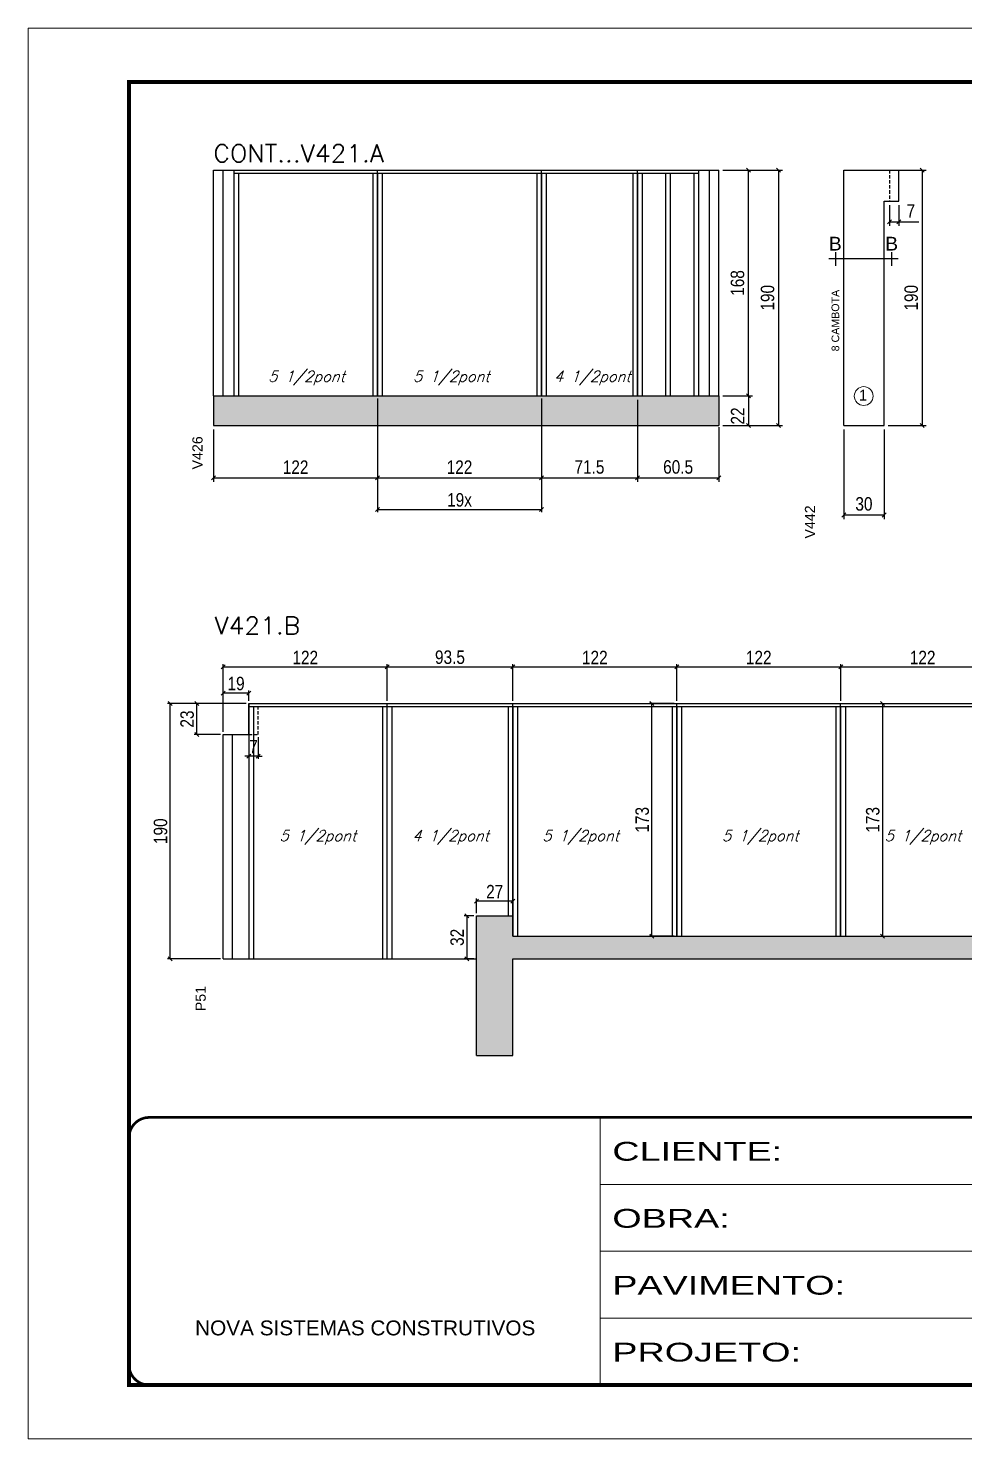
# Model space of a CAD drawing. Extents: x -3394 to 16474, y -5031 to 14397.
# Drawn here: x 7442 to 8139, y 8752 to 9802 of the extents above; entities that cross this region are included whole.
import ezdxf
from ezdxf.enums import TextEntityAlignment as Align

# ---------------------------------------------------------------- set-up
doc = ezdxf.new("R2010")
doc.units = 0
for name, pattern in [('CONTINUO', [0]), ('DASHED', [0.75, 0.5, -0.25]), ('HIDDEN', [0.375, 0.25, -0.125])]:
    doc.linetypes.add(name, pattern=pattern)
doc.layers.get('0').update_dxf_attribs({"linetype": 'CONTINUOUS'})
doc.layers.get('Defpoints').update_dxf_attribs({"linetype": 'CONTINUOUS'})
for name, color, linetype in [('COTA', 241, 'CONTINUOUS'), ('detalhes', 4, 'CONTINUOUS'), ('NOMENCLATURA', 7, 'CONTINUOUS'), ('Painéis', 200, 'CONTINUOUS'), ('SARR_2.2x7', 40, 'CONTINUOUS'), ('SARR_3.5x7', 81, 'CONTINUOUS'), ('texto', 7, 'CONTINUOUS')]:
    doc.layers.add(name, color=color, linetype=linetype)
for name, color, linetype, lineweight in [('Folhas', 255, 'CONTINUOUS', 9), ('NUMERACAO', 7, 'CONTINUOUS', 15), ('SARRAFO DE PRESSAO', 251, 'DASHED', 9), ('Texto Seção', 7, 'CONTINUOUS', 15)]:
    doc.layers.add(name, color=color, linetype=linetype, lineweight=lineweight)
doc.styles.add('ARIAL', font='arial.ttf')
doc.styles.add('COTA TECNICA', font='techl___.ttf', dxfattribs={"height": 10})
doc.styles.add('REGUA-120', font='ROMANS.shx', dxfattribs={"height": 15})
doc.styles.add('ROMANS', font='romans.shx')
doc.styles.add('Tecnologia', font='')
doc.styles.get('Tecnologia').set_extended_font_data('Forgotten Futurist')
doc.dimstyles.new('PAINEL', dxfattribs={"dimtxt": 10, "dimasz": 3, "dimexe": 3, "dimexo": 3, "dimgap": 3, "dimtad": 1, "dimdec": 1, "dimzin": 12, "dimdsep": 46, "dimtxsty": 'COTA TECNICA', "dimblk1": 'OBLIQUE', "dimblk2": 'OBLIQUE', "dimsah": 1, "dimcen": 0.9, "dimclrd": 4, "dimclre": 4, "dimclrt": 240, "dimadec": 1, "dimazin": 3, "dimtfac": 1, "dimtdec": 1, "dimtmove": 0, "dimatfit": 3, "dimfxl": 1, "dimtolj": 1, "dimtzin": 12, "dimarcsym": 0})

# ---------------------------------------------------------------- blocks, each defined once
blk = doc.blocks.new('9999999999')
at = {"color": 30, "linetype": 'CONTINUO'}
for p, q in [((98564.6, 34230.2), (98564.6, 34429.4)), ((98564.6, 34379.6), (99584, 34379.6)), ((98564.6, 34329.8), (99488, 34329.8)), ((98564.6, 34280), (99488, 34280))]:
    blk.add_line(p, q, dxfattribs=at)
at = {"color": 30, "linetype": 'CONTINUO', "const_width": 2}
blk.add_lwpolyline([(99584, 34230.2), (99584, 34414.4, 0.414214), (99569, 34429.4), (98229, 34429.4, 0.414214), (98214, 34414.4), (98214, 34245.2, 0.414214), (98229, 34230.2), (99584, 34230.2)], format="xyb", dxfattribs=at)
at = {"layer": 'Folhas'}
blk.add_lwpolyline([(98139, 34190.2), (99624, 34190.2), (99624, 35240.2), (98139, 35240.2)], close=True, dxfattribs=at)
at = {"layer": 'Folhas', "color": 30, "const_width": 3}
blk.add_lwpolyline([(98214, 34230.2), (99584, 34230.2), (99584, 35200.2), (98214, 35200.2)], close=True, dxfattribs=at)
at = {"color": 7, "linetype": 'Continuous', "ltscale": 5, "style": 'ARIAL'}
blk.add_text('NOVA SISTEMAS CONSTRUTIVOS', height=11.059, dxfattribs=at).set_placement((98263.2, 34267.2))
at = {"layer": 'Folhas', "color": 7, "style": 'Tecnologia', "width": 1.5}
for s, p in [('CLIENTE:', (98573.7, 34397.2)), ('OBRA:', (98573.7, 34347.3)), ('PAVIMENTO:', (98573.7, 34297.5)), ('PROJETO:', (98573.7, 34247.7))]:
    blk.add_text(s, height=14, dxfattribs=at).set_placement(p)
blk = doc.blocks.new('_Oblique')
at = {"color": 0, "linetype": 'ByBlock', "lineweight": -2}
blk.add_line((-0.5, -0.5), (0.5, 0.5), dxfattribs=at)
blk = doc.blocks.new('*D1075')
at = {"layer": 'COTA', "color": 4, "linetype": 'ByBlock', "lineweight": -2, "transparency": 16777216}
for p, q in [((7959.2, 9696.6), (7981.2, 9696.6)), ((7978.2, 9528.6), (7978.2, 9696.6)), ((7959.2, 9528.6), (7981.2, 9528.6))]:
    blk.add_line(p, q, dxfattribs=at)
at = {"layer": 'Defpoints', "color": 0, "linetype": 'ByBlock', "transparency": 16777216}
for p in [(7956.2, 9696.6), (7978.2, 9696.6), (7956.2, 9528.6)]:
    blk.add_point(p, dxfattribs=at)
at = {"layer": 'COTA', "color": 4, "linetype": 'ByBlock', "lineweight": -2, "transparency": 16777216, "xscale": 3, "yscale": 3, "zscale": 3}
for p, rotation in [((7978.2, 9696.6), 90), ((7978.2, 9528.6), 270)]:
    blk.add_blockref('_Oblique', p, dxfattribs=dict(at, rotation=rotation))
at = {"layer": 'COTA', "color": 240, "linetype": 'ByBlock', "transparency": 16777216, "insert": (7970.1, 9612.6), "char_height": 10, "attachment_point": 5, "rotation": 90, "style": 'COTA TECNICA'}
blk.add_mtext('\\A1;168', dxfattribs=at)
blk = doc.blocks.new('*D1076')
at = {"layer": 'COTA', "color": 4, "linetype": 'ByBlock', "lineweight": -2, "transparency": 16777216}
for p, q in [((7959.2, 9528.6), (7981.2, 9528.6)), ((7978.2, 9528.6), (7978.2, 9506.6)), ((7959.2, 9506.6), (7981.2, 9506.6))]:
    blk.add_line(p, q, dxfattribs=at)
at = {"layer": 'Defpoints', "color": 0, "linetype": 'ByBlock', "transparency": 16777216}
for p in [(7956.2, 9528.6), (7956.2, 9506.6), (7978.2, 9506.6)]:
    blk.add_point(p, dxfattribs=at)
at = {"layer": 'COTA', "color": 4, "linetype": 'ByBlock', "lineweight": -2, "transparency": 16777216, "xscale": 3, "yscale": 3, "zscale": 3}
for p, rotation in [((7978.2, 9528.6), 90), ((7978.2, 9506.6), 270)]:
    blk.add_blockref('_Oblique', p, dxfattribs=dict(at, rotation=rotation))
at = {"layer": 'COTA', "color": 240, "linetype": 'ByBlock', "transparency": 16777216, "insert": (7970.2, 9513.6), "char_height": 10, "attachment_point": 5, "rotation": 90, "style": 'COTA TECNICA'}
blk.add_mtext('\\A1;22', dxfattribs=at)
blk = doc.blocks.new('*D1077')
at = {"layer": 'COTA', "color": 4, "linetype": 'ByBlock', "lineweight": -2, "transparency": 16777216}
for p, q in [((7959.2, 9696.6), (8003.7, 9696.6)), ((8000.7, 9696.6), (8000.7, 9506.6)), ((7959.2, 9506.6), (8003.7, 9506.6))]:
    blk.add_line(p, q, dxfattribs=at)
at = {"layer": 'Defpoints', "color": 0, "linetype": 'ByBlock', "transparency": 16777216}
for p in [(7956.2, 9696.6), (7956.2, 9506.6), (8000.7, 9506.6)]:
    blk.add_point(p, dxfattribs=at)
at = {"layer": 'COTA', "color": 4, "linetype": 'ByBlock', "lineweight": -2, "transparency": 16777216, "xscale": 3, "yscale": 3, "zscale": 3}
for p, rotation in [((8000.7, 9696.6), 90), ((8000.7, 9506.6), 270)]:
    blk.add_blockref('_Oblique', p, dxfattribs=dict(at, rotation=rotation))
at = {"layer": 'COTA', "color": 240, "linetype": 'ByBlock', "transparency": 16777216, "insert": (7992.5, 9601.6), "char_height": 10, "attachment_point": 5, "rotation": 90, "style": 'COTA TECNICA'}
blk.add_mtext('\\A1;190', dxfattribs=at)
blk = doc.blocks.new('*D1078')
at = {"layer": 'COTA', "color": 4, "linetype": 'ByBlock', "lineweight": -2, "transparency": 16777216}
for p, q in [((7702.2, 9525.6), (7702.2, 9464.5)), ((7580.2, 9503.6), (7580.2, 9464.5)), ((7580.2, 9467.5), (7702.2, 9467.5))]:
    blk.add_line(p, q, dxfattribs=at)
at = {"layer": 'Defpoints', "color": 0, "linetype": 'ByBlock', "transparency": 16777216}
for p in [(7702.2, 9528.6), (7580.2, 9506.6), (7702.2, 9467.5)]:
    blk.add_point(p, dxfattribs=at)
at = {"layer": 'COTA', "color": 4, "linetype": 'ByBlock', "lineweight": -2, "transparency": 16777216, "xscale": 3, "yscale": 3, "zscale": 3, "rotation": 180}
blk.add_blockref('_Oblique', (7580.2, 9467.5), dxfattribs=at)
at = {"layer": 'COTA', "color": 4, "linetype": 'ByBlock', "lineweight": -2, "transparency": 16777216, "xscale": 3, "yscale": 3, "zscale": 3}
blk.add_blockref('_Oblique', (7702.2, 9467.5), dxfattribs=at)
at = {"layer": 'COTA', "color": 240, "linetype": 'ByBlock', "transparency": 16777216, "insert": (7641.2, 9475.5), "char_height": 10, "attachment_point": 5, "style": 'COTA TECNICA'}
blk.add_mtext('\\A1;122', dxfattribs=at)
blk = doc.blocks.new('*D1079')
at = {"layer": 'COTA', "color": 4, "linetype": 'ByBlock', "lineweight": -2, "transparency": 16777216}
for p, q in [((7702.2, 9525.6), (7702.2, 9464.5)), ((7824.2, 9525.6), (7824.2, 9464.5)), ((7702.2, 9467.5), (7824.2, 9467.5))]:
    blk.add_line(p, q, dxfattribs=at)
at = {"layer": 'Defpoints', "color": 0, "linetype": 'ByBlock', "transparency": 16777216}
for p in [(7702.2, 9528.6), (7824.2, 9528.6), (7824.2, 9467.5)]:
    blk.add_point(p, dxfattribs=at)
at = {"layer": 'COTA', "color": 4, "linetype": 'ByBlock', "lineweight": -2, "transparency": 16777216, "xscale": 3, "yscale": 3, "zscale": 3, "rotation": 180}
blk.add_blockref('_Oblique', (7702.2, 9467.5), dxfattribs=at)
at = {"layer": 'COTA', "color": 4, "linetype": 'ByBlock', "lineweight": -2, "transparency": 16777216, "xscale": 3, "yscale": 3, "zscale": 3}
blk.add_blockref('_Oblique', (7824.2, 9467.5), dxfattribs=at)
at = {"layer": 'COTA', "color": 240, "linetype": 'ByBlock', "transparency": 16777216, "insert": (7763.2, 9475.5), "char_height": 10, "attachment_point": 5, "style": 'COTA TECNICA'}
blk.add_mtext('\\A1;122', dxfattribs=at)
blk = doc.blocks.new('*D1080')
at = {"layer": 'COTA', "color": 4, "linetype": 'ByBlock', "lineweight": -2, "transparency": 16777216}
for p, q in [((7895.7, 9525.6), (7895.7, 9464.5)), ((7956.2, 9505.3), (7956.2, 9464.5)), ((7895.7, 9467.5), (7956.2, 9467.5))]:
    blk.add_line(p, q, dxfattribs=at)
at = {"layer": 'Defpoints', "color": 0, "linetype": 'ByBlock', "transparency": 16777216}
for p in [(7895.7, 9528.6), (7956.2, 9508.3), (7956.2, 9467.5)]:
    blk.add_point(p, dxfattribs=at)
at = {"layer": 'COTA', "color": 4, "linetype": 'ByBlock', "lineweight": -2, "transparency": 16777216, "xscale": 3, "yscale": 3, "zscale": 3, "rotation": 180}
blk.add_blockref('_Oblique', (7895.7, 9467.5), dxfattribs=at)
at = {"layer": 'COTA', "color": 4, "linetype": 'ByBlock', "lineweight": -2, "transparency": 16777216, "xscale": 3, "yscale": 3, "zscale": 3}
blk.add_blockref('_Oblique', (7956.2, 9467.5), dxfattribs=at)
at = {"layer": 'COTA', "color": 240, "linetype": 'ByBlock', "transparency": 16777216, "insert": (7925.9, 9475.6), "char_height": 10, "attachment_point": 5, "style": 'COTA TECNICA'}
blk.add_mtext('\\A1;60.5', dxfattribs=at)
blk = doc.blocks.new('*D1081')
at = {"layer": 'COTA', "color": 4, "linetype": 'ByBlock', "lineweight": -2, "transparency": 16777216}
for p, q in [((7824.2, 9525.6), (7824.2, 9464.5)), ((7895.7, 9525.6), (7895.7, 9464.5)), ((7824.2, 9467.5), (7895.7, 9467.5))]:
    blk.add_line(p, q, dxfattribs=at)
at = {"layer": 'Defpoints', "color": 0, "linetype": 'ByBlock', "transparency": 16777216}
for p in [(7824.2, 9528.6), (7895.7, 9528.6), (7895.7, 9467.5)]:
    blk.add_point(p, dxfattribs=at)
at = {"layer": 'COTA', "color": 4, "linetype": 'ByBlock', "lineweight": -2, "transparency": 16777216, "xscale": 3, "yscale": 3, "zscale": 3, "rotation": 180}
blk.add_blockref('_Oblique', (7824.2, 9467.5), dxfattribs=at)
at = {"layer": 'COTA', "color": 4, "linetype": 'ByBlock', "lineweight": -2, "transparency": 16777216, "xscale": 3, "yscale": 3, "zscale": 3}
blk.add_blockref('_Oblique', (7895.7, 9467.5), dxfattribs=at)
at = {"layer": 'COTA', "color": 240, "linetype": 'ByBlock', "transparency": 16777216, "insert": (7859.9, 9475.6), "char_height": 10, "attachment_point": 5, "style": 'COTA TECNICA'}
blk.add_mtext('\\A1;71.5', dxfattribs=at)
blk = doc.blocks.new('*D1082')
at = {"layer": 'COTA', "color": 4, "linetype": 'Continuous', "lineweight": -2, "transparency": 16777216}
for p, q in [((7702.2, 9526.6), (7702.2, 9442)), ((7824.2, 9526.6), (7824.2, 9442)), ((7702.2, 9444), (7824.2, 9444))]:
    blk.add_line(p, q, dxfattribs=at)
at = {"layer": 'Defpoints', "color": 0, "linetype": 'Continuous', "transparency": 16777216}
for p in [(7702.2, 9528.6), (7824.2, 9528.6), (7824.2, 9444)]:
    blk.add_point(p, dxfattribs=at)
at = {"layer": 'COTA', "color": 4, "linetype": 'Continuous', "lineweight": -2, "transparency": 16777216, "xscale": 3, "yscale": 3, "zscale": 3, "rotation": 180}
blk.add_blockref('_Oblique', (7702.2, 9444), dxfattribs=at)
at = {"layer": 'COTA', "color": 4, "linetype": 'Continuous', "lineweight": -2, "transparency": 16777216, "xscale": 3, "yscale": 3, "zscale": 3}
blk.add_blockref('_Oblique', (7824.2, 9444), dxfattribs=at)
at = {"layer": 'COTA', "color": 240, "linetype": 'Continuous', "transparency": 16777216, "insert": (7763.2, 9451.1), "char_height": 10, "attachment_point": 5, "style": 'COTA TECNICA'}
blk.add_mtext('\\A1;19x', dxfattribs=at)
blk = doc.blocks.new('*D1084')
at = {"layer": 'COTA', "color": 4, "linetype": 'ByBlock', "lineweight": -2, "transparency": 16777216}
for p, q in [((8049.2, 9503.6), (8049.2, 9436.9)), ((8079.2, 9503.6), (8079.2, 9436.9)), ((8049.2, 9439.9), (8079.2, 9439.9))]:
    blk.add_line(p, q, dxfattribs=at)
at = {"layer": 'Defpoints', "color": 0, "linetype": 'ByBlock', "transparency": 16777216}
for p in [(8049.2, 9506.6), (8079.2, 9506.6), (8079.2, 9439.9)]:
    blk.add_point(p, dxfattribs=at)
at = {"layer": 'COTA', "color": 4, "linetype": 'ByBlock', "lineweight": -2, "transparency": 16777216, "xscale": 3, "yscale": 3, "zscale": 3, "rotation": 180}
blk.add_blockref('_Oblique', (8049.2, 9439.9), dxfattribs=at)
at = {"layer": 'COTA', "color": 4, "linetype": 'ByBlock', "lineweight": -2, "transparency": 16777216, "xscale": 3, "yscale": 3, "zscale": 3}
blk.add_blockref('_Oblique', (8079.2, 9439.9), dxfattribs=at)
at = {"layer": 'COTA', "color": 240, "linetype": 'ByBlock', "transparency": 16777216, "insert": (8064.2, 9448.1), "char_height": 10, "attachment_point": 5, "style": 'COTA TECNICA'}
blk.add_mtext('\\A1;30', dxfattribs=at)
blk = doc.blocks.new('*D1083')
at = {"layer": 'COTA', "color": 4, "linetype": 'ByBlock', "lineweight": -2, "transparency": 16777216}
for p, q in [((8082.2, 9696.6), (8110.5, 9696.6)), ((8107.5, 9696.6), (8107.5, 9506.6)), ((8082.2, 9506.6), (8110.5, 9506.6))]:
    blk.add_line(p, q, dxfattribs=at)
at = {"layer": 'Defpoints', "color": 0, "linetype": 'ByBlock', "transparency": 16777216}
for p in [(8079.2, 9696.6), (8079.2, 9506.6), (8107.5, 9506.6)]:
    blk.add_point(p, dxfattribs=at)
at = {"layer": 'COTA', "color": 4, "linetype": 'ByBlock', "lineweight": -2, "transparency": 16777216, "xscale": 3, "yscale": 3, "zscale": 3}
for p, rotation in [((8107.5, 9696.6), 90), ((8107.5, 9506.6), 270)]:
    blk.add_blockref('_Oblique', p, dxfattribs=dict(at, rotation=rotation))
at = {"layer": 'COTA', "color": 240, "linetype": 'ByBlock', "transparency": 16777216, "insert": (8099.4, 9601.6), "char_height": 10, "attachment_point": 5, "rotation": 90, "style": 'COTA TECNICA'}
blk.add_mtext('\\A1;190', dxfattribs=at)
blk = doc.blocks.new('*D1102')
at = {"layer": 'COTA', "color": 4, "linetype": 'ByBlock', "lineweight": -2, "transparency": 16777216}
for p, q in [((8083.2, 9670.6), (8083.2, 9655.1)), ((8090.2, 9670.6), (8090.2, 9655.1)), ((8083.2, 9658.1), (8090.2, 9658.1)), ((8090.2, 9658.1), (8105, 9658.1))]:
    blk.add_line(p, q, dxfattribs=at)
at = {"layer": 'Defpoints', "color": 0, "linetype": 'ByBlock', "transparency": 16777216}
for p in [(8083.2, 9673.6), (8090.2, 9673.6), (8090.2, 9658.1)]:
    blk.add_point(p, dxfattribs=at)
at = {"layer": 'COTA', "color": 4, "linetype": 'ByBlock', "lineweight": -2, "transparency": 16777216, "xscale": 3, "yscale": 3, "zscale": 3, "rotation": 180}
blk.add_blockref('_Oblique', (8083.2, 9658.1), dxfattribs=at)
at = {"layer": 'COTA', "color": 4, "linetype": 'ByBlock', "lineweight": -2, "transparency": 16777216, "xscale": 3, "yscale": 3, "zscale": 3}
blk.add_blockref('_Oblique', (8090.2, 9658.1), dxfattribs=at)
at = {"layer": 'COTA', "color": 240, "linetype": 'ByBlock', "transparency": 16777216, "insert": (8099.1, 9666.2), "char_height": 10, "attachment_point": 5, "style": 'COTA TECNICA'}
blk.add_mtext('\\A1;7', dxfattribs=at)
blk = doc.blocks.new('*D1103')
at = {"layer": 'COTA', "color": 4, "linetype": 'Continuous', "lineweight": -2, "transparency": 16777216}
for p, q in [((7606.4, 9274.5), (7606.4, 9258.3)), ((7613.4, 9274.5), (7613.4, 9258.3)), ((7606.4, 9260.3), (7603.4, 9260.3)), ((7613.4, 9260.3), (7606.4, 9260.3)), ((7613.4, 9260.3), (7616.4, 9260.3))]:
    blk.add_line(p, q, dxfattribs=at)
at = {"layer": 'Defpoints', "color": 0, "linetype": 'Continuous', "transparency": 16777216}
for p in [(7606.4, 9276.5), (7613.4, 9276.5), (7606.4, 9260.3)]:
    blk.add_point(p, dxfattribs=at)
at = {"layer": 'COTA', "color": 4, "linetype": 'Continuous', "lineweight": -2, "transparency": 16777216, "xscale": 3, "yscale": 3, "zscale": 3}
blk.add_blockref('_Oblique', (7606.4, 9260.3), dxfattribs=at)
at = {"layer": 'COTA', "color": 4, "linetype": 'Continuous', "lineweight": -2, "transparency": 16777216, "xscale": 3, "yscale": 3, "zscale": 3, "rotation": 180}
blk.add_blockref('_Oblique', (7613.4, 9260.3), dxfattribs=at)
at = {"layer": 'COTA', "color": 240, "linetype": 'Continuous', "transparency": 16777216, "insert": (7609.9, 9267.4), "char_height": 10, "attachment_point": 5, "style": 'COTA TECNICA'}
blk.add_mtext('\\A1;7', dxfattribs=at)
blk = doc.blocks.new('*D1104')
at = {"layer": 'COTA', "color": 4, "linetype": 'Continuous', "lineweight": -2, "transparency": 16777216}
for p, q in [((7604.4, 9299.5), (7565.8, 9299.5)), ((7567.8, 9276.5), (7567.8, 9299.5)), ((7585.4, 9276.5), (7565.8, 9276.5))]:
    blk.add_line(p, q, dxfattribs=at)
at = {"layer": 'Defpoints', "color": 0, "linetype": 'Continuous', "transparency": 16777216}
for p in [(7567.8, 9299.5), (7606.4, 9299.5), (7587.4, 9276.5)]:
    blk.add_point(p, dxfattribs=at)
at = {"layer": 'COTA', "color": 4, "linetype": 'Continuous', "lineweight": -2, "transparency": 16777216, "xscale": 3, "yscale": 3, "zscale": 3}
for p, rotation in [((7567.8, 9299.5), 90), ((7567.8, 9276.5), 270)]:
    blk.add_blockref('_Oblique', p, dxfattribs=dict(at, rotation=rotation))
at = {"layer": 'COTA', "color": 240, "linetype": 'Continuous', "transparency": 16777216, "insert": (7560.5, 9288), "char_height": 10, "attachment_point": 5, "rotation": 90, "style": 'COTA TECNICA'}
blk.add_mtext('\\A1;23', dxfattribs=at)
blk = doc.blocks.new('*D1105')
at = {"layer": 'COTA', "color": 4, "linetype": 'Continuous', "lineweight": -2, "transparency": 16777216}
for p, q in [((7587.4, 9278.5), (7587.4, 9309.3)), ((7606.4, 9307.3), (7587.4, 9307.3)), ((7606.4, 9301.5), (7606.4, 9309.3))]:
    blk.add_line(p, q, dxfattribs=at)
at = {"layer": 'Defpoints', "color": 0, "linetype": 'Continuous', "transparency": 16777216}
for p in [(7587.4, 9307.3), (7606.4, 9299.5), (7587.4, 9276.5)]:
    blk.add_point(p, dxfattribs=at)
at = {"layer": 'COTA', "color": 4, "linetype": 'Continuous', "lineweight": -2, "transparency": 16777216, "xscale": 3, "yscale": 3, "zscale": 3, "rotation": 180}
blk.add_blockref('_Oblique', (7587.4, 9307.3), dxfattribs=at)
at = {"layer": 'COTA', "color": 4, "linetype": 'Continuous', "lineweight": -2, "transparency": 16777216, "xscale": 3, "yscale": 3, "zscale": 3}
blk.add_blockref('_Oblique', (7606.4, 9307.3), dxfattribs=at)
at = {"layer": 'COTA', "color": 240, "linetype": 'Continuous', "transparency": 16777216, "insert": (7596.9, 9314.4), "char_height": 10, "attachment_point": 5, "style": 'COTA TECNICA'}
blk.add_mtext('\\A1;19', dxfattribs=at)
blk = doc.blocks.new('*D1109')
at = {"layer": 'COTA', "color": 4, "linetype": 'Continuous', "lineweight": -2, "transparency": 16777216}
for p, q in [((7604.4, 9299.5), (7545.8, 9299.5)), ((7547.8, 9109.5), (7547.8, 9299.5)), ((7585.4, 9109.5), (7545.8, 9109.5))]:
    blk.add_line(p, q, dxfattribs=at)
at = {"layer": 'Defpoints', "color": 0, "linetype": 'Continuous', "transparency": 16777216}
for p in [(7547.8, 9299.5), (7606.4, 9299.5), (7587.4, 9109.5)]:
    blk.add_point(p, dxfattribs=at)
at = {"layer": 'COTA', "color": 4, "linetype": 'Continuous', "lineweight": -2, "transparency": 16777216, "xscale": 3, "yscale": 3, "zscale": 3}
for p, rotation in [((7547.8, 9299.5), 90), ((7547.8, 9109.5), 270)]:
    blk.add_blockref('_Oblique', p, dxfattribs=dict(at, rotation=rotation))
at = {"layer": 'COTA', "color": 240, "linetype": 'Continuous', "transparency": 16777216, "insert": (7540.7, 9204.5), "char_height": 10, "attachment_point": 5, "rotation": 90, "style": 'COTA TECNICA'}
blk.add_mtext('\\A1;190', dxfattribs=at)
blk = doc.blocks.new('*D1115')
at = {"layer": 'COTA', "color": 4, "linetype": 'Continuous', "lineweight": -2, "transparency": 16777216}
for p, q in [((7587.4, 9278.5), (7587.4, 9328.8)), ((7587.4, 9326.8), (7709.4, 9326.8)), ((7709.4, 9301.5), (7709.4, 9328.8))]:
    blk.add_line(p, q, dxfattribs=at)
at = {"layer": 'Defpoints', "color": 0, "linetype": 'Continuous', "transparency": 16777216}
for p in [(7709.4, 9326.8), (7709.4, 9299.5), (7587.4, 9276.5)]:
    blk.add_point(p, dxfattribs=at)
at = {"layer": 'COTA', "color": 4, "linetype": 'Continuous', "lineweight": -2, "transparency": 16777216, "xscale": 3, "yscale": 3, "zscale": 3, "rotation": 180}
blk.add_blockref('_Oblique', (7587.4, 9326.8), dxfattribs=at)
at = {"layer": 'COTA', "color": 4, "linetype": 'Continuous', "lineweight": -2, "transparency": 16777216, "xscale": 3, "yscale": 3, "zscale": 3}
blk.add_blockref('_Oblique', (7709.4, 9326.8), dxfattribs=at)
at = {"layer": 'COTA', "color": 240, "linetype": 'Continuous', "transparency": 16777216, "insert": (7648.4, 9333.8), "char_height": 10, "attachment_point": 5, "style": 'COTA TECNICA'}
blk.add_mtext('\\A1;122', dxfattribs=at)
blk = doc.blocks.new('*D1116')
at = {"layer": 'COTA', "color": 4, "linetype": 'Continuous', "lineweight": -2, "transparency": 16777216}
for p, q in [((7709.4, 9301.5), (7709.4, 9328.8)), ((7709.4, 9326.8), (7802.9, 9326.8)), ((7802.9, 9301.5), (7802.9, 9328.8))]:
    blk.add_line(p, q, dxfattribs=at)
at = {"layer": 'Defpoints', "color": 0, "linetype": 'Continuous', "transparency": 16777216}
for p in [(7802.9, 9326.8), (7709.4, 9299.5), (7802.9, 9299.5)]:
    blk.add_point(p, dxfattribs=at)
at = {"layer": 'COTA', "color": 4, "linetype": 'Continuous', "lineweight": -2, "transparency": 16777216, "xscale": 3, "yscale": 3, "zscale": 3, "rotation": 180}
blk.add_blockref('_Oblique', (7709.4, 9326.8), dxfattribs=at)
at = {"layer": 'COTA', "color": 4, "linetype": 'Continuous', "lineweight": -2, "transparency": 16777216, "xscale": 3, "yscale": 3, "zscale": 3}
blk.add_blockref('_Oblique', (7802.9, 9326.8), dxfattribs=at)
at = {"layer": 'COTA', "color": 240, "linetype": 'Continuous', "transparency": 16777216, "insert": (7756.1, 9334), "char_height": 10, "attachment_point": 5, "style": 'COTA TECNICA'}
blk.add_mtext('\\A1;93.5', dxfattribs=at)
blk = doc.blocks.new('*D1117')
at = {"layer": 'COTA', "color": 4, "linetype": 'Continuous', "lineweight": -2, "transparency": 16777216}
for p, q in [((7802.9, 9301.5), (7802.9, 9328.8)), ((7802.9, 9326.8), (7924.9, 9326.8)), ((7924.9, 9301.5), (7924.9, 9328.8))]:
    blk.add_line(p, q, dxfattribs=at)
at = {"layer": 'Defpoints', "color": 0, "linetype": 'Continuous', "transparency": 16777216}
for p in [(7924.9, 9326.8), (7802.9, 9299.5), (7924.9, 9299.5)]:
    blk.add_point(p, dxfattribs=at)
at = {"layer": 'COTA', "color": 4, "linetype": 'Continuous', "lineweight": -2, "transparency": 16777216, "xscale": 3, "yscale": 3, "zscale": 3, "rotation": 180}
blk.add_blockref('_Oblique', (7802.9, 9326.8), dxfattribs=at)
at = {"layer": 'COTA', "color": 4, "linetype": 'Continuous', "lineweight": -2, "transparency": 16777216, "xscale": 3, "yscale": 3, "zscale": 3}
blk.add_blockref('_Oblique', (7924.9, 9326.8), dxfattribs=at)
at = {"layer": 'COTA', "color": 240, "linetype": 'Continuous', "transparency": 16777216, "insert": (7863.9, 9333.8), "char_height": 10, "attachment_point": 5, "style": 'COTA TECNICA'}
blk.add_mtext('\\A1;122', dxfattribs=at)
blk = doc.blocks.new('*D1118')
at = {"layer": 'COTA', "color": 4, "linetype": 'Continuous', "lineweight": -2, "transparency": 16777216}
for p, q in [((7924.9, 9301.5), (7924.9, 9328.8)), ((7924.9, 9326.8), (8046.9, 9326.8)), ((8046.9, 9301.5), (8046.9, 9328.8))]:
    blk.add_line(p, q, dxfattribs=at)
at = {"layer": 'Defpoints', "color": 0, "linetype": 'Continuous', "transparency": 16777216}
for p in [(8046.9, 9326.8), (7924.9, 9299.5), (8046.9, 9299.5)]:
    blk.add_point(p, dxfattribs=at)
at = {"layer": 'COTA', "color": 4, "linetype": 'Continuous', "lineweight": -2, "transparency": 16777216, "xscale": 3, "yscale": 3, "zscale": 3, "rotation": 180}
blk.add_blockref('_Oblique', (7924.9, 9326.8), dxfattribs=at)
at = {"layer": 'COTA', "color": 4, "linetype": 'Continuous', "lineweight": -2, "transparency": 16777216, "xscale": 3, "yscale": 3, "zscale": 3}
blk.add_blockref('_Oblique', (8046.9, 9326.8), dxfattribs=at)
at = {"layer": 'COTA', "color": 240, "linetype": 'Continuous', "transparency": 16777216, "insert": (7985.9, 9333.8), "char_height": 10, "attachment_point": 5, "style": 'COTA TECNICA'}
blk.add_mtext('\\A1;122', dxfattribs=at)
blk = doc.blocks.new('*D1119')
at = {"layer": 'COTA', "color": 4, "linetype": 'Continuous', "lineweight": -2, "transparency": 16777216}
for p, q in [((8046.9, 9301.5), (8046.9, 9328.8)), ((8046.9, 9326.8), (8168.9, 9326.8)), ((8168.9, 9301.5), (8168.9, 9328.8))]:
    blk.add_line(p, q, dxfattribs=at)
at = {"layer": 'Defpoints', "color": 0, "linetype": 'Continuous', "transparency": 16777216}
for p in [(8168.9, 9326.8), (8046.9, 9299.5), (8168.9, 9299.5)]:
    blk.add_point(p, dxfattribs=at)
at = {"layer": 'COTA', "color": 4, "linetype": 'Continuous', "lineweight": -2, "transparency": 16777216, "xscale": 3, "yscale": 3, "zscale": 3, "rotation": 180}
blk.add_blockref('_Oblique', (8046.9, 9326.8), dxfattribs=at)
at = {"layer": 'COTA', "color": 4, "linetype": 'Continuous', "lineweight": -2, "transparency": 16777216, "xscale": 3, "yscale": 3, "zscale": 3}
blk.add_blockref('_Oblique', (8168.9, 9326.8), dxfattribs=at)
at = {"layer": 'COTA', "color": 240, "linetype": 'Continuous', "transparency": 16777216, "insert": (8107.9, 9333.8), "char_height": 10, "attachment_point": 5, "style": 'COTA TECNICA'}
blk.add_mtext('\\A1;122', dxfattribs=at)
blk = doc.blocks.new('*D1130')
at = {"layer": 'COTA', "color": 4, "linetype": 'Continuous', "lineweight": -2, "transparency": 16777216}
for p, q in [((8048.9, 9299.5), (8080, 9299.5)), ((8078, 9299.5), (8078, 9126.5)), ((8048.9, 9126.5), (8080, 9126.5))]:
    blk.add_line(p, q, dxfattribs=at)
at = {"layer": 'Defpoints', "color": 0, "linetype": 'Continuous', "transparency": 16777216}
for p in [(8046.9, 9299.5), (8046.9, 9126.5), (8078, 9126.5)]:
    blk.add_point(p, dxfattribs=at)
at = {"layer": 'COTA', "color": 4, "linetype": 'Continuous', "lineweight": -2, "transparency": 16777216, "xscale": 3, "yscale": 3, "zscale": 3}
for p, rotation in [((8078, 9299.5), 90), ((8078, 9126.5), 270)]:
    blk.add_blockref('_Oblique', p, dxfattribs=dict(at, rotation=rotation))
at = {"layer": 'COTA', "color": 240, "linetype": 'Continuous', "transparency": 16777216, "insert": (8070.8, 9213), "char_height": 10, "attachment_point": 5, "rotation": 90, "style": 'COTA TECNICA'}
blk.add_mtext('\\A1;173', dxfattribs=at)
blk = doc.blocks.new('*D1133')
at = {"layer": 'COTA', "color": 4, "linetype": 'Continuous', "lineweight": -2, "transparency": 16777216}
for p, q in [((7773.9, 9141.5), (7766.7, 9141.5)), ((7768.7, 9141.5), (7768.7, 9109.5)), ((7773.9, 9109.5), (7766.7, 9109.5))]:
    blk.add_line(p, q, dxfattribs=at)
at = {"layer": 'Defpoints', "color": 0, "linetype": 'Continuous', "transparency": 16777216}
for p in [(7775.9, 9141.5), (7768.7, 9109.5), (7775.9, 9109.5)]:
    blk.add_point(p, dxfattribs=at)
at = {"layer": 'COTA', "color": 4, "linetype": 'Continuous', "lineweight": -2, "transparency": 16777216, "xscale": 3, "yscale": 3, "zscale": 3}
for p, rotation in [((7768.7, 9141.5), 90), ((7768.7, 9109.5), 270)]:
    blk.add_blockref('_Oblique', p, dxfattribs=dict(at, rotation=rotation))
at = {"layer": 'COTA', "color": 240, "linetype": 'Continuous', "transparency": 16777216, "insert": (7761.5, 9125.5), "char_height": 10, "attachment_point": 5, "rotation": 90, "style": 'COTA TECNICA'}
blk.add_mtext('\\A1;32', dxfattribs=at)
blk = doc.blocks.new('*D1134')
at = {"layer": 'COTA', "color": 4, "linetype": 'Continuous', "lineweight": -2, "transparency": 16777216}
for p, q in [((7775.9, 9143.5), (7775.9, 9154.4)), ((7802.9, 9152.4), (7775.9, 9152.4)), ((7802.9, 9143.5), (7802.9, 9154.4))]:
    blk.add_line(p, q, dxfattribs=at)
at = {"layer": 'Defpoints', "color": 0, "linetype": 'Continuous', "transparency": 16777216}
for p in [(7775.9, 9152.4), (7775.9, 9141.5), (7802.9, 9141.5)]:
    blk.add_point(p, dxfattribs=at)
at = {"layer": 'COTA', "color": 4, "linetype": 'Continuous', "lineweight": -2, "transparency": 16777216, "xscale": 3, "yscale": 3, "zscale": 3, "rotation": 180}
blk.add_blockref('_Oblique', (7775.9, 9152.4), dxfattribs=at)
at = {"layer": 'COTA', "color": 4, "linetype": 'Continuous', "lineweight": -2, "transparency": 16777216, "xscale": 3, "yscale": 3, "zscale": 3}
blk.add_blockref('_Oblique', (7802.9, 9152.4), dxfattribs=at)
at = {"layer": 'COTA', "color": 240, "linetype": 'Continuous', "transparency": 16777216, "insert": (7789.4, 9159.5), "char_height": 10, "attachment_point": 5, "style": 'COTA TECNICA'}
blk.add_mtext('\\A1;27', dxfattribs=at)
blk = doc.blocks.new('*D1135')
at = {"layer": 'COTA', "color": 4, "linetype": 'Continuous', "lineweight": -2, "transparency": 16777216}
for p, q in [((7922.9, 9299.5), (7904.4, 9299.5)), ((7906.4, 9126.5), (7906.4, 9299.5)), ((7922.9, 9126.5), (7904.4, 9126.5))]:
    blk.add_line(p, q, dxfattribs=at)
at = {"layer": 'Defpoints', "color": 0, "linetype": 'Continuous', "transparency": 16777216}
for p in [(7906.4, 9299.5), (7924.9, 9299.5), (7924.9, 9126.5)]:
    blk.add_point(p, dxfattribs=at)
at = {"layer": 'COTA', "color": 4, "linetype": 'Continuous', "lineweight": -2, "transparency": 16777216, "xscale": 3, "yscale": 3, "zscale": 3}
for p, rotation in [((7906.4, 9299.5), 90), ((7906.4, 9126.5), 270)]:
    blk.add_blockref('_Oblique', p, dxfattribs=dict(at, rotation=rotation))
at = {"layer": 'COTA', "color": 240, "linetype": 'Continuous', "transparency": 16777216, "insert": (7899.2, 9213), "char_height": 10, "attachment_point": 5, "rotation": 90, "style": 'COTA TECNICA'}
blk.add_mtext('\\A1;173', dxfattribs=at)

msp = doc.modelspace()

# ---------------------------------------------------------------- hatches: boundary and pattern name
at = {"layer": 'COTA', "linetype": 'Continuous'}
h = msp.add_hatch(dxfattribs=at)
h.set_pattern_fill('AR-CONC', color=256, scale=0.05)
h.set_pattern_definition([(50, (-516.978, 61.617), (9.1092334, -0.7969543), [0.9525, -10.4775]), (355, (-516.978, 61.617), (-1.762171, 9.552842), [0.762, -8.382029]), (100.451445, (-516.219, 61.55), (7.3470624, 8.7558876), [0.8095004, -8.904512]), (46.1842, (-516.978, 64.157), (13.553952, -2.102116), [1.42875, -15.71625]), (96.63556, (-515.848, 63.982), (11.870207, 12.371306), [1.214251, -13.35678]), (351.18415, (-516.978, 64.157), (11.870207, 12.371306), [1.142998, -12.572987]), (21, (-515.708, 63.522), (7.5807196, -5.11326), [0.9525, -10.4775]), (326, (-515.708, 63.522), (3.0901014, 9.209398), [0.762, -8.382]), (71.451445, (-515.076, 63.096), (10.670821, 4.0961384), [0.8095004, -8.904497]), (37.5, (-516.9777, 61.6167), (0.1544302, 4.22775194), [0, -8.2804, 0, -8.509, 0, -8.41375]), (7.5, (-516.9777, 61.6167), (3.3409831, 5.0090287), [0, -4.8514, 0, -8.0899, 0, -3.20675]), (327.5, (-519.81, 61.6167), (6.7795298, -0.2864372), [0, -3.175, 0, -9.906, 0, -13.1445]), (317.5, (-521.08, 61.6167), (7.406459, 1.2713246), [0, -4.1275, 0, -6.5786, 0, -9.3345])])
h.paths.add_polyline_path([(7580.18, 9528.58), (7580.18, 9506.58), (7956.18, 9506.58), (7956.18, 9528.58)])
h = msp.add_hatch(dxfattribs=at)
h.set_pattern_fill('AR-CONC', color=256, scale=0.05)
h.paths.add_polyline_path([(7802.87, 9109.47), (8191.87, 9109.47), (8191.87, 9087.47), (8218.87, 9087.47), (8218.87, 9109.47), (8218.87, 9124.47), (8561.97, 9124.47), (8561.97, 9109.47), (8561.97, 9087.47), (8588.97, 9087.47), (8588.97, 9141.47), (8561.97, 9141.47), (8191.87, 9141.47), (8191.87, 9126.47), (7802.87, 9126.47), (7802.87, 9141.47), (7775.87, 9141.47), (7775.87, 9109.47), (7775.87, 9037.47), (7802.87, 9037.47)])

# ---------------------------------------------------------------- linework, layer by layer
at = {"layer": 'COTA', "linetype": 'ByBlock'}
for p, q in [((7580.18, 9528.58), (7580.18, 9506.58)), ((7956.18, 9528.58), (7956.18, 9506.58)), ((7580.18, 9506.58), (7956.18, 9506.58)), ((7802.87, 9109.47), (8191.87, 9109.47))]:
    msp.add_line(p, q, dxfattribs=at)
at = {"layer": 'COTA', "linetype": 'Continuous'}
for p, q in [((7775.87, 9037.47), (7775.87, 9109.47)), ((7802.87, 9037.47), (7802.87, 9109.47)), ((7775.87, 9037.47), (7802.87, 9037.47))]:
    msp.add_line(p, q, dxfattribs=at)
at = {"layer": 'detalhes', "color": 7}
for p, q in [((8089.63, 9630.46), (8038.08, 9630.46)), ((8043.08, 9635.46), (8043.08, 9625.46)), ((8084.63, 9635.46), (8084.63, 9625.46))]:
    msp.add_line(p, q, dxfattribs=at)
at = {"layer": 'NUMERACAO', "color": 1}
msp.add_circle((8064.03, 9528.44), 7, dxfattribs=at)
at = {"layer": 'Painéis', "linetype": 'ByBlock'}
for p, q in [((7580.18, 9696.58), (7956.18, 9696.58)), ((7580.18, 9528.58), (7580.18, 9696.58)), ((7702.18, 9528.58), (7702.18, 9696.58)), ((7824.18, 9528.58), (7824.18, 9696.58)), ((7895.68, 9528.58), (7895.68, 9696.58)), ((7956.18, 9528.58), (7956.18, 9696.58)), ((8049.22, 9696.58), (8090.22, 9696.58)), ((8049.22, 9506.58), (8049.22, 9696.58)), ((8090.22, 9673.58), (8090.22, 9696.58)), ((8079.22, 9506.58), (8079.22, 9673.58)), ((8079.22, 9673.58), (8090.22, 9673.58)), ((7580.18, 9528.58), (7956.18, 9528.58)), ((8049.22, 9506.58), (8079.22, 9506.58)), ((7606.37, 9299.47), (8656.87, 9299.47)), ((7606.37, 9276.47), (7606.37, 9299.47)), ((7709.37, 9109.47), (7709.37, 9299.47)), ((7802.87, 9126.47), (7802.87, 9299.47)), ((7924.87, 9126.47), (7924.87, 9299.47)), ((8046.87, 9126.47), (8046.87, 9299.47)), ((7587.37, 9276.47), (7606.37, 9276.47)), ((7587.37, 9109.47), (7587.37, 9276.47)), ((7775.87, 9141.47), (7802.87, 9141.47)), ((7775.87, 9109.47), (7775.87, 9141.47)), ((7802.87, 9126.47), (7802.87, 9141.47)), ((7802.87, 9126.47), (8191.87, 9126.47)), ((7587.37, 9109.47), (7775.87, 9109.47))]:
    msp.add_line(p, q, dxfattribs=at)
at = {"layer": 'SARR_2.2x7', "linetype": 'Continuous'}
for p, q in [((7587.18, 9528.58), (7587.18, 9696.58)), ((7595.18, 9694.38), (7702.18, 9694.38)), ((7702.18, 9694.38), (7824.18, 9694.38)), ((7824.18, 9694.38), (7895.68, 9694.38)), ((7895.68, 9694.38), (7941.18, 9694.38)), ((7949.18, 9528.58), (7949.18, 9696.58)), ((7606.37, 9297.27), (7709.37, 9297.27)), ((7709.37, 9297.27), (7802.87, 9297.27)), ((7802.87, 9297.27), (7924.87, 9297.27)), ((7924.87, 9297.27), (8046.87, 9297.27)), ((8046.87, 9297.27), (8168.87, 9297.27)), ((7594.37, 9109.47), (7594.37, 9276.47))]:
    msp.add_line(p, q, dxfattribs=at)
at = {"layer": 'SARR_2.2x7', "linetype": 'HIDDEN', "ltscale": 10}
for p, q in [((8083.22, 9696.58), (8083.22, 9673.58)), ((7613.37, 9276.47), (7613.37, 9299.47)), ((7606.37, 9276.47), (7613.37, 9276.47))]:
    msp.add_line(p, q, dxfattribs=at)
at = {"layer": 'SARR_3.5x7'}
for p, q in [((7595.18, 9696.58), (7595.18, 9528.58)), ((7598.68, 9694.38), (7598.68, 9528.58)), ((7698.68, 9694.38), (7698.68, 9528.58)), ((7702.18, 9694.38), (7702.18, 9528.58)), ((7705.68, 9694.38), (7705.68, 9528.58)), ((7820.68, 9694.38), (7820.68, 9528.58)), ((7824.18, 9694.38), (7824.18, 9528.58)), ((7827.68, 9694.38), (7827.68, 9528.58)), ((7892.18, 9694.38), (7892.18, 9528.58)), ((7895.68, 9694.38), (7895.68, 9528.58)), ((7899.18, 9694.38), (7899.18, 9528.58)), ((7916.39, 9694.38), (7916.39, 9528.58)), ((7919.89, 9694.38), (7919.89, 9528.58)), ((7937.68, 9694.38), (7937.68, 9528.58)), ((7941.18, 9696.58), (7941.18, 9528.58)), ((7595.18, 9528.58), (7598.68, 9528.58)), ((7698.68, 9528.58), (7702.18, 9528.58)), ((7702.18, 9528.58), (7705.68, 9528.58)), ((7820.68, 9528.58), (7824.18, 9528.58)), ((7824.18, 9528.58), (7827.68, 9528.58)), ((7892.18, 9528.58), (7895.68, 9528.58)), ((7895.68, 9528.58), (7899.18, 9528.58)), ((7937.68, 9528.58), (7941.18, 9528.58)), ((8060.72, 9506.58), (8064.22, 9506.58)), ((8064.22, 9506.58), (8067.72, 9506.58)), ((7606.37, 9299.47), (7606.37, 9109.47)), ((7609.87, 9297.27), (7609.87, 9109.47)), ((7705.87, 9297.27), (7705.87, 9109.47)), ((7712.87, 9297.27), (7712.87, 9109.47)), ((7799.37, 9297.27), (7799.37, 9141.47)), ((7802.87, 9297.27), (7802.87, 9126.47)), ((7806.37, 9297.27), (7806.37, 9126.47)), ((7921.37, 9297.27), (7921.37, 9126.47)), ((7924.87, 9297.27), (7924.87, 9126.47)), ((7928.37, 9297.27), (7928.37, 9126.47)), ((8043.37, 9297.27), (8043.37, 9126.47)), ((8046.87, 9297.27), (8046.87, 9126.47)), ((8050.37, 9297.27), (8050.37, 9126.47)), ((7802.87, 9126.47), (7806.37, 9126.47)), ((8043.37, 9126.47), (8046.87, 9126.47)), ((8046.87, 9126.47), (8050.37, 9126.47)), ((7606.37, 9109.47), (7609.87, 9109.47))]:
    msp.add_line(p, q, dxfattribs=at)

# ---------------------------------------------------------------- block references
at = {"layer": 'SARRAFO DE PRESSAO', "color": 6, "linetype": 'ByBlock'}
msp.add_blockref('9999999999', (-90696.77, -25437.95), dxfattribs=at)

# ---------------------------------------------------------------- texts
at = {"layer": 'detalhes', "color": 0, "linetype": 'Continuous', "style": 'ARIAL'}
for p in [(8042.88, 9641.87), (8084.83, 9641.87)]:
    msp.add_text('B', height=10.22, dxfattribs=at).set_placement(p, align=Align.MIDDLE_CENTER)
at = {"layer": 'NOMENCLATURA', "linetype": 'Continuous', "style": 'ARIAL'}
for s, height, p in [('8 CAMBOTA', 5.675, (8045.78, 9561.71)), ('V426', 7.567, (7571.94, 9473.82)), ('V442', 7.567, (8027.82, 9422.36)), ('P51', 7.567, (7574.32, 9070.53))]:
    msp.add_text(s, height=height, rotation=90, dxfattribs=at).set_placement(p)
at = {"layer": 'NUMERACAO', "color": 7, "style": 'ARIAL'}
msp.add_text('1', height=8, dxfattribs=at).set_placement((8063.54, 9529.08), align=Align.MIDDLE_CENTER)
at = {"layer": 'texto', "color": 2, "char_height": 8, "attachment_point": 5, "style": 'ROMANS'}
for s, insert in [('{\\Q19;\\C256;5 1/2pont}', (7649.36, 9541.8)), ('{\\Q19;\\C256;5 1/2pont}', (7757.11, 9541.8)), ('{\\Q19;\\C256;4 1/2pont}', (7862.09, 9541.8)), ('{\\Q19;\\C256;5 1/2pont}', (7657.76, 9199.86)), ('{\\Q19;\\C256;4 1/2pont}', (7756.53, 9199.86)), ('{\\Q19;\\C256;5 1/2pont}', (7853.38, 9199.86)), ('{\\Q19;\\C256;5 1/2pont}', (7987.12, 9199.86)), ('{\\Q19;\\C256;5 1/2pont}', (8108.12, 9199.86))]:
    msp.add_mtext(s, dxfattribs=dict(at, insert=insert))
at = {"layer": 'Texto Seção', "style": 'REGUA-120', "width": 1.05}
for s, p in [('CONT...V421.A', (7580.09, 9702.57)), ('V421.B', (7580.89, 9351.08))]:
    msp.add_text(s, height=13, dxfattribs=at).set_placement(p)

# ---------------------------------------------------------------- dimensions: what is measured, and where the dimension line sits
at = {"layer": 'COTA', "linetype": 'ByBlock'}
for base, p1, p2, angle, picture, middle in [((7978.18, 9696.58), (7956.18, 9528.58), (7956.18, 9696.58), 90, '*D1075', (7970.06, 9612.58)), ((8000.68, 9506.58), (7956.18, 9696.58), (7956.18, 9506.58), 270, '*D1077', (7992.55, 9601.58)), ((8107.5, 9506.58), (8079.22, 9696.58), (8079.22, 9506.58), 90, '*D1083', (8099.37, 9601.58)), ((8090.22, 9658.12), (8083.22, 9673.58), (8090.22, 9673.58), 180, '*D1102', (8099.09, 9666.19))]:
    dim = msp.add_linear_dim(base=base, p1=p1, p2=p2, angle=angle, dimstyle='PAINEL', dxfattribs=at)
    dim.commit()
    dim.dimension.update_dxf_attribs({"geometry": picture, "text_midpoint": middle})
for base, p1, p2, picture, middle in [((7702.18, 9467.47), (7580.18, 9506.58), (7702.18, 9528.58), '*D1078', (7641.18, 9475.53)), ((7895.68, 9467.47), (7824.18, 9528.58), (7895.68, 9528.58), '*D1081', (7859.93, 9475.58)), ((7956.18, 9467.47), (7895.68, 9528.58), (7956.18, 9508.33), '*D1080', (7925.93, 9475.58)), ((8079.22, 9439.89), (8049.22, 9506.58), (8079.22, 9506.58), '*D1084', (8064.22, 9448.11))]:
    dim = msp.add_linear_dim(base=base, p1=p1, p2=p2, dimstyle='PAINEL', dxfattribs=at)
    dim.commit()
    dim.dimension.update_dxf_attribs({"geometry": picture, "text_midpoint": middle})
dim = msp.add_linear_dim(base=(7824.18, 9467.47), p1=(7702.18, 9528.58), p2=(7824.18, 9528.58), dimstyle='PAINEL', override={"dimtmove": 1}, dxfattribs=at)
dim.commit()
dim.dimension.update_dxf_attribs({"geometry": '*D1079', "text_midpoint": (7763.18, 9475.53)})
at = {"layer": 'COTA', "linetype": 'Continuous'}
dim = msp.add_linear_dim(base=(7824.18, 9444), p1=(7702.18, 9528.58), p2=(7824.18, 9528.58), text='19x', dimstyle='PAINEL', override={"dimexe": 2, "dimexo": 2, "dimgap": 2, "dimadec": 8, "dimtix": 1, "dimatfit": 2, "dimldrblk": 'Oblique'}, dxfattribs=at)
dim.commit()
dim.dimension.update_dxf_attribs({"geometry": '*D1082', "text_midpoint": (7763.18, 9451.08)})
at = {"layer": 'COTA', "linetype": 'ByBlock'}
dim = msp.add_linear_dim(base=(7978.18, 9506.58), p1=(7956.18, 9528.58), p2=(7956.18, 9506.58), angle=270, dimstyle='PAINEL', dxfattribs=at)
dim.commit()
dim.dimension.update_dxf_attribs({"geometry": '*D1076', "text_midpoint": (7978.18, 9513.58), "dimtype": 160})
at = {"layer": 'COTA', "linetype": 'Continuous'}
for base, p1, p2, override, picture, middle in [((7709.37, 9326.78), (7587.37, 9276.47), (7709.37, 9299.47), {"dimexe": 2, "dimexo": 2, "dimgap": 2, "dimadec": 8, "dimtix": 1, "dimatfit": 2, "dimldrblk": 'Oblique'}, '*D1115', (7648.37, 9333.84)), ((7802.87, 9326.78), (7709.37, 9299.47), (7802.87, 9299.47), {"dimexe": 2, "dimexo": 2, "dimgap": 2, "dimadec": 8, "dimtix": 1, "dimtmove": 1, "dimatfit": 2, "dimldrblk": 'Oblique'}, '*D1116', (7756.12, 9334.03)), ((7924.87, 9326.78), (7802.87, 9299.47), (7924.87, 9299.47), {"dimexe": 2, "dimexo": 2, "dimgap": 2, "dimadec": 8, "dimtix": 1, "dimtmove": 1, "dimatfit": 2, "dimldrblk": 'Oblique'}, '*D1117', (7863.87, 9333.84)), ((8046.87, 9326.78), (7924.87, 9299.47), (8046.87, 9299.47), {"dimexe": 2, "dimexo": 2, "dimgap": 2, "dimadec": 8, "dimtix": 1, "dimtmove": 1, "dimatfit": 2, "dimldrblk": 'Oblique'}, '*D1118', (7985.87, 9333.84)), ((8168.87, 9326.78), (8046.87, 9299.47), (8168.87, 9299.47), {"dimexe": 2, "dimexo": 2, "dimgap": 2, "dimadec": 8, "dimtix": 1, "dimtmove": 1, "dimatfit": 2, "dimldrblk": 'Oblique'}, '*D1119', (8107.87, 9333.84)), ((7587.37, 9307.28), (7606.37, 9299.47), (7587.37, 9276.47), {"dimexe": 2, "dimexo": 2, "dimgap": 2, "dimadec": 8, "dimtix": 1, "dimatfit": 2, "dimldrblk": 'Oblique'}, '*D1105', (7596.87, 9314.36)), ((7606.37, 9260.31), (7613.37, 9276.47), (7606.37, 9276.47), {"dimexe": 2, "dimexo": 2, "dimgap": 2, "dimadec": 8, "dimtix": 1, "dimatfit": 2, "dimldrblk": 'Oblique'}, '*D1103', (7609.87, 9267.38)), ((7775.87, 9152.41), (7802.87, 9141.47), (7775.87, 9141.47), {"dimexe": 2, "dimexo": 2, "dimgap": 2, "dimadec": 8, "dimtix": 1, "dimatfit": 2, "dimldrblk": 'Oblique'}, '*D1134', (7789.37, 9159.48))]:
    dim = msp.add_linear_dim(base=base, p1=p1, p2=p2, dimstyle='PAINEL', override=override, dxfattribs=at)
    dim.commit()
    dim.dimension.update_dxf_attribs({"geometry": picture, "text_midpoint": middle})
for base, p1, p2, picture, middle in [((7547.8, 9299.47), (7587.37, 9109.47), (7606.37, 9299.47), '*D1109', (7540.67, 9204.47)), ((7567.77, 9299.47), (7587.37, 9276.47), (7606.37, 9299.47), '*D1104', (7560.55, 9287.97)), ((7906.41, 9299.47), (7924.87, 9126.47), (7924.87, 9299.47), '*D1135', (7899.19, 9212.97)), ((8078.02, 9126.47), (8046.87, 9299.47), (8046.87, 9126.47), '*D1130', (8070.8, 9212.97)), ((7768.69, 9109.47), (7775.87, 9141.47), (7775.87, 9109.47), '*D1133', (7761.47, 9125.47))]:
    dim = msp.add_linear_dim(base=base, p1=p1, p2=p2, angle=90, dimstyle='PAINEL', override={"dimexe": 2, "dimexo": 2, "dimgap": 2, "dimadec": 8, "dimtix": 1, "dimatfit": 2, "dimldrblk": 'Oblique'}, dxfattribs=at)
    dim.commit()
    dim.dimension.update_dxf_attribs({"geometry": picture, "text_midpoint": middle})

doc.saveas('drawing.dxf')
